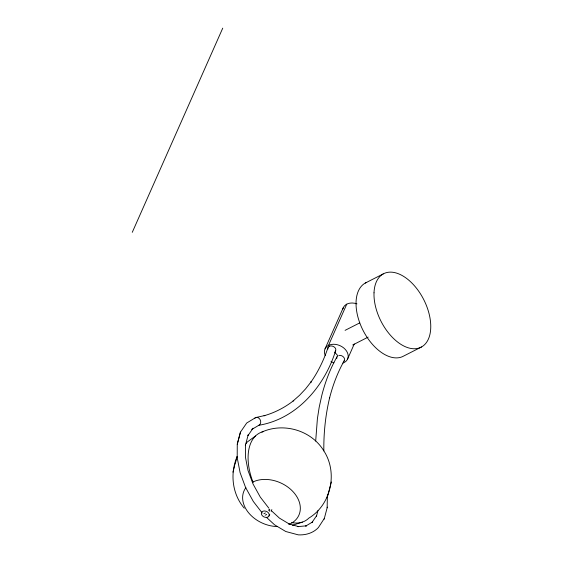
<?xml version="1.0" encoding="UTF-8"?>
<svg xmlns="http://www.w3.org/2000/svg" width="563" height="563" viewBox="0 0 563 563"><rect width="100%" height="100%" fill="white"/><g stroke="black" fill="none" stroke-linecap="round" stroke-linejoin="round"><path stroke-width="0.84" d="M323.838 450.935C323.619 432.996 325.484 415.008 329.686 397.562L329.503 398.266C332.839 385.127 337.638 372.34 344.352 360.538M255.489 417.69L246.707 423.01L240.457 432.117L237.269 444.165L237.192 457.628L240.098 472.646L245.567 487.438L253.336 501.485L262.196 512.963M327.152 507.791L327.392 494.61M235.031 464.369L237.15 456.494C229.838 473.434 232.16 494.117 244.286 508.206M291.592 522.52A49.488 28.741 63 0 0 308.827 518.129C331.164 504.68 338.039 472.667 323.845 450.879C311.409 430.315 283.682 422.215 261.886 432.039M315.681 441.047L317.398 418.703L319.193 407.253L321.762 395.55C325.189 382.094 330.094 368.983 336.97 356.893M240.457 432.117L237.269 444.165M266.503 517.369L274.575 524.815L285.786 531.521L298.249 534.85C305.646 535.279 313.232 533.07 318.376 527.58L324.337 518.417M317.926 510.704L316.392 516.496L316.596 515.722L311.993 522.443M324.133 519.192L327.321 507.143M232.948 472.16L234.68 465.728M327.166 497.636L329.285 489.754M329.636 488.395L331.368 481.963M328.053 347.448C323.887 359.827 318.236 371.735 310.692 382.425L311.177 381.735L305.596 388.864L299.551 395.296L293.07 401.011L293.773 400.497C284.955 407.45 274.835 412.686 264.033 415.768L264.863 415.508L256.32 417.422M335.647 350.636C324.71 386.014 296.954 418.872 258.994 425.248M132.27 232.322L222.744 28.15M325.048 348.835L343.331 307.567M346.773 304.133L328.489 345.401L329.601 346.625M269.051 515.905A4.124 3.033 23.9 0 0 264.54 510.951A4.124 3.033 23.9 0 0 262.309 515.715A4.124 3.033 23.9 0 0 269.051 515.905L269.747 514.329M271.148 511.183L271.845 509.606M347.554 359.124L354.233 344.042M246.108 443.545L247.108 442.131L255.489 435.994M312.029 522.401L312.725 521.887L305.667 526.088L306.497 525.821L297.841 526.623L298.664 526.637L288.946 523.942M365.281 283.048L383.234 273.914M345.084 330.354L359.75 322.888M352.734 344.964L368.174 337.103M421.511 346.963L403.558 356.105A41.24 23.956 63 0 1 362.846 329.981A41.24 23.956 63 0 1 366.689 282.373M292.45 525.286L302.43 522.084M289.607 524.209L279.431 518.115L271.253 510.578M334.626 352.142L337.969 355.816M268.818 508.143L260.282 497.087L253.026 483.969L248.001 470.443L245.44 457.121L245.503 444.967L245.334 445.615L248.192 434.812L247.994 435.586L253.054 428.197L251.858 429.421L259.001 425.171A4.131 3.357 68.4 0 0 259.986 419.428A4.131 3.357 68.4 0 0 254.779 418.218M342.832 309.08A12.372 9.107 23.9 0 1 356.949 303.865M325.287 355.549A12.372 9.107 23.9 0 1 331.072 344.514A12.372 9.107 23.9 0 1 346.625 351.164A12.372 9.107 23.9 0 1 342.874 363.079M333.936 362.825A12.372 9.107 23.9 0 1 330.995 361.481M253.125 482.484A49.488 28.741 63 0 1 263.505 431.575M252.534 482.188A30.008 22.091 23.9 0 1 293.851 492.59A30.008 22.091 23.9 0 1 288.967 524.47M276.996 526.546A30.008 22.091 23.9 0 1 248.353 512.492A30.008 22.091 23.9 0 1 245.89 487.671M327.933 349.004A4.124 2.956 20.2 0 1 332.606 346.182A4.124 2.956 20.2 0 1 335.196 351.277M269.297 509.205A4.124 1.035 -37.7 0 1 268.544 510.324M265.405 512.935A4.124 1.035 -37.7 0 1 263.857 513.723M336.801 358.547A4.124 3.104 27.8 0 1 337.434 356.231M338.982 355.436A4.124 3.104 27.8 0 1 343.648 357.195A4.124 3.104 27.8 0 1 343.887 361.207M269.79 509.74A4.124 1.809 -47.3 0 1 269.381 511.239M266.707 514.357A4.124 1.809 -47.3 0 1 265.159 515.152M374.015 292.816A41.24 23.956 63 0 0 415.431 348.722A41.24 23.956 63 0 0 417.669 289.776A41.24 23.956 63 0 0 374.015 292.816"/></g></svg>
